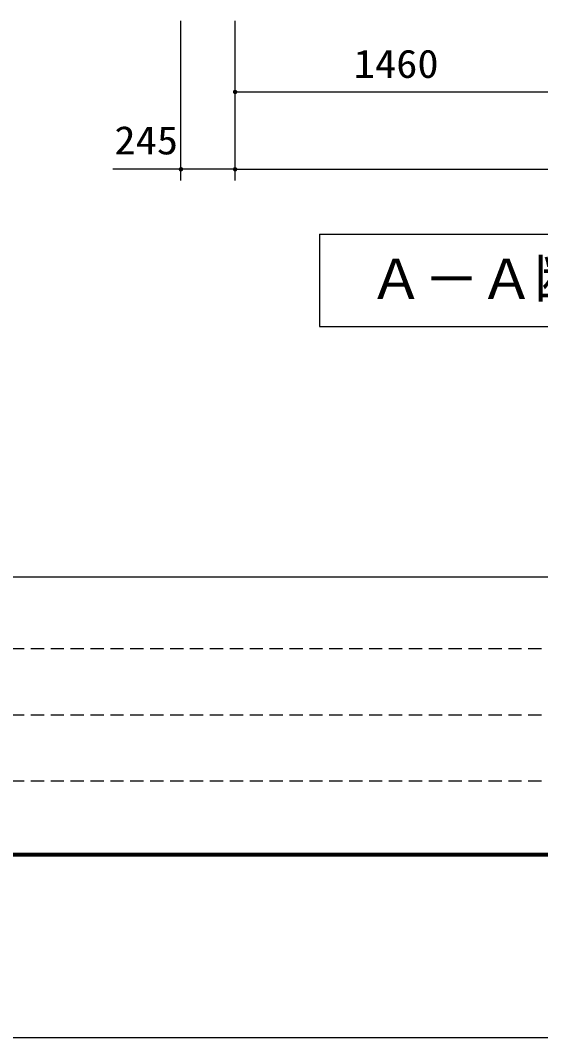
# Model space of a CAD drawing. Units: millimetres, scale not verified. Extents: x -14850 to 14850, y -10500 to 10500.
# Drawn here: x -11047 to -8694, y -10500 to -5896 of the extents above; entities that cross this region are included whole.
import ezdxf
from ezdxf.enums import TextEntityAlignment as Align

# ---------------------------------------------------------------- set-up
doc = ezdxf.new("R2010")
doc.units = ezdxf.units.MM
doc.header["$LTSCALE"] = 50
doc.linetypes.add('DASHED1', pattern=[1.8, 1.2, -0.6])
for name, color, linetype, lineweight in [('0-2_水管', 3, 'Continuous', 25), ('0-4_製作', 5, 'Continuous', 25), ('0-7_図面枠', 7, 'Continuous', 25), ('0-8_Axis_waku', 7, 'Continuous', 25)]:
    doc.layers.add(name, color=color, linetype=linetype, lineweight=lineweight)
doc.styles.add('ＭＳ ゴシック', font='')
doc.styles.get('ＭＳ ゴシック').set_extended_font_data('MS Gothic')

msp = doc.modelspace()

# ---------------------------------------------------------------- linework, layer by layer
at = {"layer": '0-2_水管'}
for p, q in [((-9693.86, -6864.44), (-9693.86, -7281.11)), ((-9693.86, -7281.11), (-6360.53, -7281.11))]:
    msp.add_line(p, q, dxfattribs=at)
msp.add_lwpolyline([(-9693.86, -6864.44), (-6360.53, -6864.44), (-6360.53, -7281.11)], dxfattribs=at)
at = {"layer": '0-4_製作', "color": 2}
for p, q in [((-10320.87, -6620.24), (-10320.87, -5898.4)), ((-10075.87, -6270.24), (-10075.87, -5898.4)), ((-10075.87, -6620.24), (-10075.87, -5898.4)), ((-10075.87, -6220.24), (-8615.87, -6220.24)), ((-10075.87, -6620.24), (-10075.87, -6220.24)), ((-10320.87, -6570.24), (-10629.25, -6570.24)), ((-10075.87, -6570.24), (-10320.87, -6570.24)), ((-10075.87, -6570.24), (-5765.87, -6570.24))]:
    msp.add_line(p, q, dxfattribs=at)
at = {"layer": '0-4_製作'}
for points in [[(-10084.32, -6214.88), (-10075.87, -6220.24), (-10084.92, -6215.98)], [(-10083.58, -6213.86), (-10075.87, -6220.24), (-10084.32, -6214.88)], [(-10082.72, -6212.95), (-10075.87, -6220.24), (-10083.58, -6213.86)], [(-10081.75, -6212.15), (-10075.87, -6220.24), (-10082.72, -6212.95)], [(-10080.69, -6211.48), (-10075.87, -6220.24), (-10081.75, -6212.15)], [(-10080.69, -6211.48), (-10075.87, -6210.24), (-10075.87, -6220.24)], [(-10079.55, -6210.94), (-10075.87, -6210.24), (-10080.69, -6211.48)], [(-10078.36, -6210.55), (-10075.87, -6210.24), (-10079.55, -6210.94)], [(-10077.13, -6210.32), (-10075.87, -6210.24), (-10078.36, -6210.55)], [(-10075.87, -6210.24), (-10065.87, -6220.24), (-10075.87, -6220.24)], [(-10075.24, -6210.26), (-10065.87, -6220.24), (-10075.87, -6210.24)], [(-10074, -6210.42), (-10065.87, -6220.24), (-10075.24, -6210.26)], [(-10072.78, -6210.73), (-10065.87, -6220.24), (-10074, -6210.42)], [(-10071.61, -6211.19), (-10065.87, -6220.24), (-10072.78, -6210.73)], [(-10070.51, -6211.8), (-10065.87, -6220.24), (-10071.61, -6211.19)], [(-10070.51, -6211.8), (-10065.95, -6218.99), (-10065.87, -6220.24)], [(-10069.5, -6212.53), (-10065.95, -6218.99), (-10070.51, -6211.8)], [(-10069.5, -6212.53), (-10066.19, -6217.75), (-10065.95, -6218.99)], [(-10068.58, -6213.39), (-10066.19, -6217.75), (-10069.5, -6212.53)], [(-10068.58, -6213.39), (-10066.57, -6216.56), (-10066.19, -6217.75)], [(-10067.78, -6214.36), (-10066.57, -6216.56), (-10068.58, -6213.39)], [(-10067.78, -6214.36), (-10067.11, -6215.42), (-10066.57, -6216.56)], [(-10085.85, -6219.61), (-10075.87, -6220.24), (-10085.87, -6220.24)], [(-10085.87, -6220.24), (-10081.23, -6228.68), (-10085.79, -6221.49)], [(-10085.87, -6220.24), (-10080.13, -6229.29), (-10081.23, -6228.68)], [(-10075.87, -6220.24), (-10080.13, -6229.29), (-10085.87, -6220.24)], [(-10085.7, -6218.36), (-10075.87, -6220.24), (-10085.85, -6219.61)], [(-10085.79, -6221.49), (-10082.25, -6227.94), (-10085.56, -6222.73)], [(-10085.79, -6221.49), (-10081.23, -6228.68), (-10082.25, -6227.94)], [(-10085.38, -6217.15), (-10075.87, -6220.24), (-10085.7, -6218.36)], [(-10085.56, -6222.73), (-10083.16, -6227.08), (-10085.17, -6223.92)], [(-10085.56, -6222.73), (-10082.25, -6227.94), (-10083.16, -6227.08)], [(-10084.92, -6215.98), (-10075.87, -6220.24), (-10085.38, -6217.15)], [(-10085.17, -6223.92), (-10083.96, -6226.12), (-10084.64, -6225.06)], [(-10085.17, -6223.92), (-10083.16, -6227.08), (-10083.96, -6226.12)], [(-10075.87, -6220.24), (-10078.96, -6229.75), (-10080.13, -6229.29)], [(-10075.87, -6220.24), (-10077.75, -6230.06), (-10078.96, -6229.75)], [(-10075.87, -6220.24), (-10076.5, -6230.22), (-10077.75, -6230.06)], [(-10075.87, -6220.24), (-10075.87, -6230.24), (-10076.5, -6230.22)], [(-10075.87, -6220.24), (-10074.62, -6230.16), (-10075.87, -6230.24)], [(-10075.87, -6220.24), (-10073.39, -6229.92), (-10074.62, -6230.16)], [(-10075.87, -6220.24), (-10072.19, -6229.54), (-10073.39, -6229.92)], [(-10075.87, -6220.24), (-10071.05, -6229), (-10072.19, -6229.54)], [(-10075.87, -6220.24), (-10069.99, -6228.33), (-10071.05, -6229)], [(-10065.87, -6220.24), (-10069.99, -6228.33), (-10075.87, -6220.24)], [(-10065.87, -6220.24), (-10069.03, -6227.53), (-10069.99, -6228.33)], [(-10065.87, -6220.24), (-10068.17, -6226.61), (-10069.03, -6227.53)], [(-10065.87, -6220.24), (-10067.43, -6225.6), (-10068.17, -6226.61)], [(-10065.87, -6220.24), (-10066.82, -6224.5), (-10067.43, -6225.6)], [(-10065.87, -6220.24), (-10066.36, -6223.33), (-10066.82, -6224.5)], [(-10065.87, -6220.24), (-10066.05, -6222.11), (-10066.36, -6223.33)], [(-10065.87, -6220.24), (-10065.89, -6220.87), (-10066.05, -6222.11)], [(-10330.85, -6569.61), (-10320.87, -6570.24), (-10330.87, -6570.24)], [(-10330.87, -6570.24), (-10325.13, -6579.29), (-10330.79, -6571.49)], [(-10330.87, -6570.24), (-10323.96, -6579.75), (-10325.13, -6579.29)], [(-10320.87, -6570.24), (-10323.96, -6579.75), (-10330.87, -6570.24)], [(-10330.7, -6568.36), (-10320.87, -6570.24), (-10330.85, -6569.61)], [(-10330.79, -6571.49), (-10326.23, -6578.68), (-10330.56, -6572.73)], [(-10330.79, -6571.49), (-10325.13, -6579.29), (-10326.23, -6578.68)], [(-10330.38, -6567.15), (-10320.87, -6570.24), (-10330.7, -6568.36)], [(-10330.56, -6572.73), (-10327.25, -6577.94), (-10330.17, -6573.92)], [(-10330.56, -6572.73), (-10326.23, -6578.68), (-10327.25, -6577.94)], [(-10329.92, -6565.98), (-10320.87, -6570.24), (-10330.38, -6567.15)], [(-10330.17, -6573.92), (-10328.16, -6577.08), (-10329.64, -6575.06)], [(-10330.17, -6573.92), (-10327.25, -6577.94), (-10328.16, -6577.08)], [(-10329.32, -6564.88), (-10320.87, -6570.24), (-10329.92, -6565.98)], [(-10329.64, -6575.06), (-10328.16, -6577.08), (-10328.96, -6576.12)], [(-10328.58, -6563.86), (-10320.87, -6570.24), (-10329.32, -6564.88)], [(-10327.72, -6562.95), (-10320.87, -6570.24), (-10328.58, -6563.86)], [(-10326.75, -6562.15), (-10320.87, -6570.24), (-10327.72, -6562.95)], [(-10325.69, -6561.48), (-10320.87, -6570.24), (-10326.75, -6562.15)], [(-10325.69, -6561.48), (-10320.87, -6560.24), (-10320.87, -6570.24)], [(-10324.55, -6560.94), (-10320.87, -6560.24), (-10325.69, -6561.48)], [(-10323.36, -6560.55), (-10320.87, -6560.24), (-10324.55, -6560.94)], [(-10320.87, -6570.24), (-10322.75, -6580.06), (-10323.96, -6579.75)], [(-10322.13, -6560.32), (-10320.87, -6560.24), (-10323.36, -6560.55)], [(-10320.87, -6570.24), (-10321.5, -6580.22), (-10322.75, -6580.06)], [(-10320.87, -6570.24), (-10320.87, -6580.24), (-10321.5, -6580.22)], [(-10320.87, -6560.24), (-10310.87, -6570.24), (-10320.87, -6570.24)], [(-10320.24, -6560.26), (-10310.87, -6570.24), (-10320.87, -6560.24)], [(-10320.87, -6570.24), (-10319.62, -6580.16), (-10320.87, -6580.24)], [(-10320.87, -6570.24), (-10318.39, -6579.92), (-10319.62, -6580.16)], [(-10320.87, -6570.24), (-10317.19, -6579.54), (-10318.39, -6579.92)], [(-10320.87, -6570.24), (-10316.05, -6579), (-10317.19, -6579.54)], [(-10320.87, -6570.24), (-10314.99, -6578.33), (-10316.05, -6579)], [(-10310.87, -6570.24), (-10314.99, -6578.33), (-10320.87, -6570.24)], [(-10319, -6560.42), (-10310.87, -6570.24), (-10320.24, -6560.26)], [(-10317.78, -6560.73), (-10310.87, -6570.24), (-10319, -6560.42)], [(-10316.61, -6561.19), (-10310.87, -6570.24), (-10317.78, -6560.73)], [(-10316.61, -6561.19), (-10310.95, -6568.99), (-10310.87, -6570.24)], [(-10315.51, -6561.8), (-10310.95, -6568.99), (-10316.61, -6561.19)], [(-10315.51, -6561.8), (-10311.19, -6567.75), (-10310.95, -6568.99)], [(-10314.5, -6562.53), (-10311.19, -6567.75), (-10315.51, -6561.8)], [(-10310.87, -6570.24), (-10314.03, -6577.53), (-10314.99, -6578.33)], [(-10314.5, -6562.53), (-10311.57, -6566.56), (-10311.19, -6567.75)], [(-10313.58, -6563.39), (-10311.57, -6566.56), (-10314.5, -6562.53)], [(-10310.87, -6570.24), (-10313.17, -6576.61), (-10314.03, -6577.53)], [(-10313.58, -6563.39), (-10312.11, -6565.42), (-10311.57, -6566.56)], [(-10312.78, -6564.36), (-10312.11, -6565.42), (-10313.58, -6563.39)], [(-10310.87, -6570.24), (-10312.43, -6575.6), (-10313.17, -6576.61)], [(-10310.87, -6570.24), (-10311.82, -6574.5), (-10312.43, -6575.6)], [(-10310.87, -6570.24), (-10311.36, -6573.33), (-10311.82, -6574.5)], [(-10310.87, -6570.24), (-10311.05, -6572.11), (-10311.36, -6573.33)], [(-10310.87, -6570.24), (-10310.89, -6570.87), (-10311.05, -6572.11)], [(-10085.85, -6569.61), (-10075.87, -6570.24), (-10085.87, -6570.24)], [(-10085.85, -6569.61), (-10075.87, -6570.24), (-10085.87, -6570.24)], [(-10085.87, -6570.24), (-10080.13, -6579.29), (-10085.79, -6571.49)], [(-10085.87, -6570.24), (-10078.96, -6579.75), (-10080.13, -6579.29)], [(-10075.87, -6570.24), (-10078.96, -6579.75), (-10085.87, -6570.24)], [(-10085.87, -6570.24), (-10080.13, -6579.29), (-10085.79, -6571.49)], [(-10085.87, -6570.24), (-10078.96, -6579.75), (-10080.13, -6579.29)], [(-10075.87, -6570.24), (-10078.96, -6579.75), (-10085.87, -6570.24)], [(-10085.7, -6568.36), (-10075.87, -6570.24), (-10085.85, -6569.61)], [(-10085.7, -6568.36), (-10075.87, -6570.24), (-10085.85, -6569.61)], [(-10085.79, -6571.49), (-10081.23, -6578.68), (-10085.56, -6572.73)], [(-10085.79, -6571.49), (-10080.13, -6579.29), (-10081.23, -6578.68)], [(-10085.79, -6571.49), (-10081.23, -6578.68), (-10085.56, -6572.73)], [(-10085.79, -6571.49), (-10080.13, -6579.29), (-10081.23, -6578.68)], [(-10085.38, -6567.15), (-10075.87, -6570.24), (-10085.7, -6568.36)], [(-10085.38, -6567.15), (-10075.87, -6570.24), (-10085.7, -6568.36)], [(-10085.56, -6572.73), (-10082.25, -6577.94), (-10085.17, -6573.92)], [(-10085.56, -6572.73), (-10081.23, -6578.68), (-10082.25, -6577.94)], [(-10085.56, -6572.73), (-10082.25, -6577.94), (-10085.17, -6573.92)], [(-10085.56, -6572.73), (-10081.23, -6578.68), (-10082.25, -6577.94)], [(-10084.92, -6565.98), (-10075.87, -6570.24), (-10085.38, -6567.15)], [(-10084.92, -6565.98), (-10075.87, -6570.24), (-10085.38, -6567.15)], [(-10085.17, -6573.92), (-10083.16, -6577.08), (-10084.64, -6575.06)], [(-10085.17, -6573.92), (-10082.25, -6577.94), (-10083.16, -6577.08)], [(-10085.17, -6573.92), (-10083.16, -6577.08), (-10084.64, -6575.06)], [(-10085.17, -6573.92), (-10082.25, -6577.94), (-10083.16, -6577.08)], [(-10084.32, -6564.88), (-10075.87, -6570.24), (-10084.92, -6565.98)], [(-10084.32, -6564.88), (-10075.87, -6570.24), (-10084.92, -6565.98)], [(-10084.64, -6575.06), (-10083.16, -6577.08), (-10083.96, -6576.12)], [(-10084.64, -6575.06), (-10083.16, -6577.08), (-10083.96, -6576.12)], [(-10083.58, -6563.86), (-10075.87, -6570.24), (-10084.32, -6564.88)], [(-10083.58, -6563.86), (-10075.87, -6570.24), (-10084.32, -6564.88)], [(-10082.72, -6562.95), (-10075.87, -6570.24), (-10083.58, -6563.86)], [(-10082.72, -6562.95), (-10075.87, -6570.24), (-10083.58, -6563.86)], [(-10081.75, -6562.15), (-10075.87, -6570.24), (-10082.72, -6562.95)], [(-10081.75, -6562.15), (-10075.87, -6570.24), (-10082.72, -6562.95)], [(-10080.69, -6561.48), (-10075.87, -6570.24), (-10081.75, -6562.15)], [(-10080.69, -6561.48), (-10075.87, -6570.24), (-10081.75, -6562.15)], [(-10080.69, -6561.48), (-10075.87, -6560.24), (-10075.87, -6570.24)], [(-10079.55, -6560.94), (-10075.87, -6560.24), (-10080.69, -6561.48)], [(-10080.69, -6561.48), (-10075.87, -6560.24), (-10075.87, -6570.24)], [(-10079.55, -6560.94), (-10075.87, -6560.24), (-10080.69, -6561.48)], [(-10078.36, -6560.55), (-10075.87, -6560.24), (-10079.55, -6560.94)], [(-10078.36, -6560.55), (-10075.87, -6560.24), (-10079.55, -6560.94)], [(-10075.87, -6570.24), (-10077.75, -6580.06), (-10078.96, -6579.75)], [(-10075.87, -6570.24), (-10077.75, -6580.06), (-10078.96, -6579.75)], [(-10077.13, -6560.32), (-10075.87, -6560.24), (-10078.36, -6560.55)], [(-10077.13, -6560.32), (-10075.87, -6560.24), (-10078.36, -6560.55)], [(-10075.87, -6570.24), (-10076.5, -6580.22), (-10077.75, -6580.06)], [(-10075.87, -6570.24), (-10076.5, -6580.22), (-10077.75, -6580.06)], [(-10075.87, -6570.24), (-10075.87, -6580.24), (-10076.5, -6580.22)], [(-10075.87, -6570.24), (-10075.87, -6580.24), (-10076.5, -6580.22)], [(-10075.87, -6560.24), (-10065.87, -6570.24), (-10075.87, -6570.24)], [(-10075.24, -6560.26), (-10065.87, -6570.24), (-10075.87, -6560.24)], [(-10075.87, -6560.24), (-10065.87, -6570.24), (-10075.87, -6570.24)], [(-10075.24, -6560.26), (-10065.87, -6570.24), (-10075.87, -6560.24)], [(-10075.87, -6570.24), (-10074.62, -6580.16), (-10075.87, -6580.24)], [(-10075.87, -6570.24), (-10073.39, -6579.92), (-10074.62, -6580.16)], [(-10075.87, -6570.24), (-10072.19, -6579.54), (-10073.39, -6579.92)], [(-10075.87, -6570.24), (-10071.05, -6579), (-10072.19, -6579.54)], [(-10075.87, -6570.24), (-10069.99, -6578.33), (-10071.05, -6579)], [(-10065.87, -6570.24), (-10069.99, -6578.33), (-10075.87, -6570.24)], [(-10075.87, -6570.24), (-10074.62, -6580.16), (-10075.87, -6580.24)], [(-10075.87, -6570.24), (-10073.39, -6579.92), (-10074.62, -6580.16)], [(-10075.87, -6570.24), (-10072.19, -6579.54), (-10073.39, -6579.92)], [(-10075.87, -6570.24), (-10071.05, -6579), (-10072.19, -6579.54)], [(-10075.87, -6570.24), (-10069.99, -6578.33), (-10071.05, -6579)], [(-10065.87, -6570.24), (-10069.99, -6578.33), (-10075.87, -6570.24)], [(-10074, -6560.42), (-10065.87, -6570.24), (-10075.24, -6560.26)], [(-10074, -6560.42), (-10065.87, -6570.24), (-10075.24, -6560.26)], [(-10072.78, -6560.73), (-10065.87, -6570.24), (-10074, -6560.42)], [(-10072.78, -6560.73), (-10065.87, -6570.24), (-10074, -6560.42)], [(-10071.61, -6561.19), (-10065.87, -6570.24), (-10072.78, -6560.73)], [(-10071.61, -6561.19), (-10065.87, -6570.24), (-10072.78, -6560.73)], [(-10071.61, -6561.19), (-10065.95, -6568.99), (-10065.87, -6570.24)], [(-10070.51, -6561.8), (-10065.95, -6568.99), (-10071.61, -6561.19)], [(-10071.61, -6561.19), (-10065.95, -6568.99), (-10065.87, -6570.24)], [(-10070.51, -6561.8), (-10065.95, -6568.99), (-10071.61, -6561.19)], [(-10070.51, -6561.8), (-10066.19, -6567.75), (-10065.95, -6568.99)], [(-10069.5, -6562.53), (-10066.19, -6567.75), (-10070.51, -6561.8)], [(-10070.51, -6561.8), (-10066.19, -6567.75), (-10065.95, -6568.99)], [(-10069.5, -6562.53), (-10066.19, -6567.75), (-10070.51, -6561.8)], [(-10065.87, -6570.24), (-10069.03, -6577.53), (-10069.99, -6578.33)], [(-10065.87, -6570.24), (-10069.03, -6577.53), (-10069.99, -6578.33)], [(-10069.5, -6562.53), (-10066.57, -6566.56), (-10066.19, -6567.75)], [(-10068.58, -6563.39), (-10066.57, -6566.56), (-10069.5, -6562.53)], [(-10069.5, -6562.53), (-10066.57, -6566.56), (-10066.19, -6567.75)], [(-10068.58, -6563.39), (-10066.57, -6566.56), (-10069.5, -6562.53)], [(-10065.87, -6570.24), (-10068.17, -6576.61), (-10069.03, -6577.53)], [(-10065.87, -6570.24), (-10068.17, -6576.61), (-10069.03, -6577.53)], [(-10068.58, -6563.39), (-10067.11, -6565.42), (-10066.57, -6566.56)], [(-10067.78, -6564.36), (-10067.11, -6565.42), (-10068.58, -6563.39)], [(-10068.58, -6563.39), (-10067.11, -6565.42), (-10066.57, -6566.56)], [(-10067.78, -6564.36), (-10067.11, -6565.42), (-10068.58, -6563.39)], [(-10065.87, -6570.24), (-10067.43, -6575.6), (-10068.17, -6576.61)], [(-10065.87, -6570.24), (-10067.43, -6575.6), (-10068.17, -6576.61)], [(-10065.87, -6570.24), (-10066.82, -6574.5), (-10067.43, -6575.6)], [(-10065.87, -6570.24), (-10066.82, -6574.5), (-10067.43, -6575.6)], [(-10065.87, -6570.24), (-10066.36, -6573.33), (-10066.82, -6574.5)], [(-10065.87, -6570.24), (-10066.36, -6573.33), (-10066.82, -6574.5)], [(-10065.87, -6570.24), (-10066.05, -6572.11), (-10066.36, -6573.33)], [(-10065.87, -6570.24), (-10066.05, -6572.11), (-10066.36, -6573.33)], [(-10065.87, -6570.24), (-10065.89, -6570.87), (-10066.05, -6572.11)], [(-10065.87, -6570.24), (-10065.89, -6570.87), (-10066.05, -6572.11)]]:
    msp.add_solid(points, dxfattribs=at)
at = {"layer": '0-7_図面枠'}
msp.add_lwpolyline([(-14850, -10500), (14850, -10500), (14850, 10500), (-14850, 10500)], close=True, dxfattribs=at)
at = {"layer": '0-8_Axis_waku'}
for p, q in [((-12950, -8415), (14000, -8415)), ((14003, -9668.01), (-12953, -9668.01)), ((14002, -9667.01), (-12952, -9667.01)), ((14001, -9666.01), (-12951, -9666.01)), ((-12950, -9665), (14000, -9665)), ((14014, -9679.01), (-12964, -9679.01)), ((14013, -9678.01), (-12963, -9678.01)), ((14012, -9677.01), (-12962, -9677.01)), ((14011, -9676.01), (-12961, -9676.01)), ((14010, -9675.01), (-12960, -9675.01)), ((14009, -9674.01), (-12959, -9674.01)), ((14008, -9673.01), (-12958, -9673.01)), ((14007, -9672.01), (-12957, -9672.01)), ((14006, -9671.01), (-12956, -9671.01)), ((14005, -9670.01), (-12955, -9670.01)), ((14004, -9669.01), (-12954, -9669.01))]:
    msp.add_line(p, q, dxfattribs=at)
at = {"layer": '0-8_Axis_waku', "linetype": 'DASHED1'}
for p, q in [((400, -8740), (-12950, -8740)), ((400, -9040), (-12950, -9040)), ((400, -9340), (-12950, -9340))]:
    msp.add_line(p, q, dxfattribs=at)

# ---------------------------------------------------------------- texts
at = {"layer": '0-2_水管', "color": 4, "style": 'ＭＳ ゴシック'}
msp.add_text('Ａ－Ａ断面図', height=183.3, dxfattribs=at).set_placement((-9472.39, -7212.83), align=Align.BOTTOM_LEFT)
at = {"layer": '0-4_製作', "color": 4, "style": 'ＭＳ ゴシック', "width": 1.1}
for s, p in [('1460', (-9539.62, -6195.24)), ('245', (-10622.01, -6541.41))]:
    msp.add_text(s, height=128.4, dxfattribs=at).set_placement(p, align=Align.BOTTOM_LEFT)

doc.saveas('drawing.dxf')
